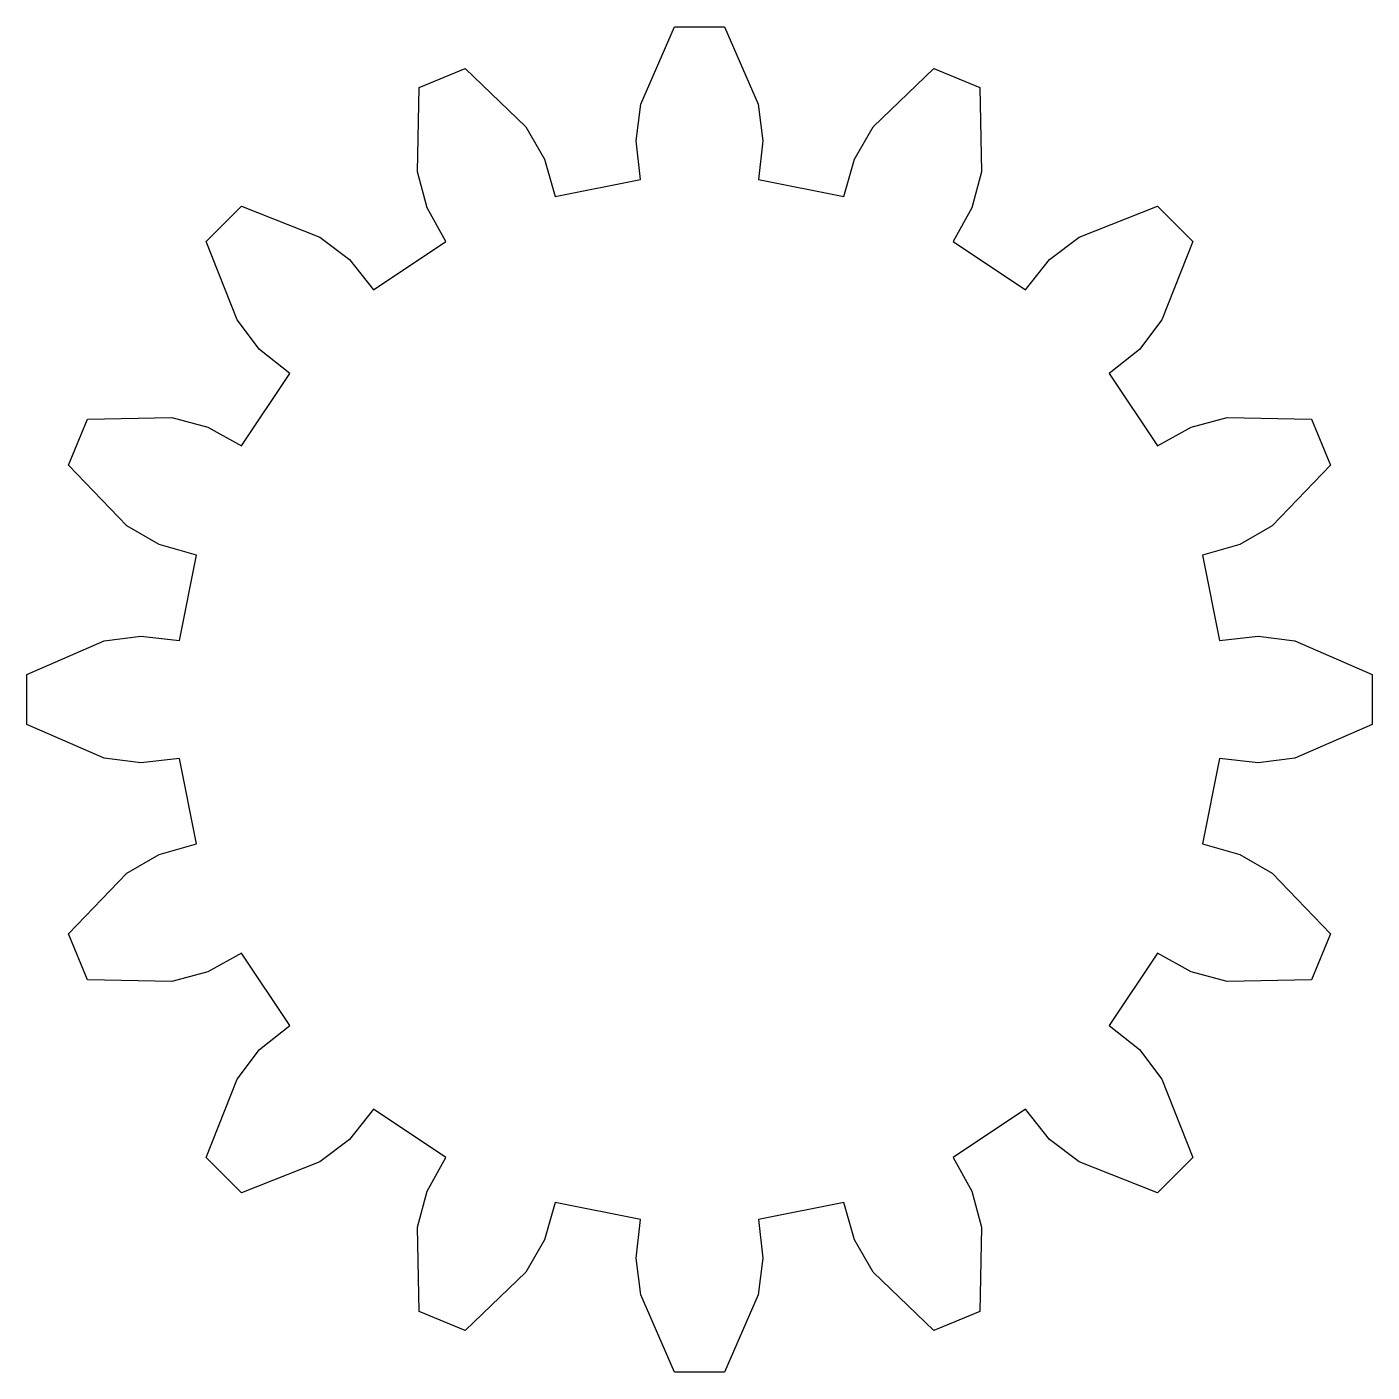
# Model space of a CAD drawing. Header units: metres. Extents: x -16.2 to 16.2, y 280.8 to 313.2.
import ezdxf

# ---------------------------------------------------------------- set-up
doc = ezdxf.new("R2010")
doc.units = ezdxf.units.M

msp = doc.modelspace()

# ---------------------------------------------------------------- linework, layer by layer
at = {"layer": '2', "color": 4}
for p, q in [((-1.408853, 311.30415), (-0.598029, 313.159196)), ((-0.598029, 313.159196), (0.598029, 313.159196)), ((0.598029, 313.159196), (1.408853, 311.30415)), ((-6.73608, 311.700108), (-5.631462, 312.157872)), ((-5.631462, 312.157872), (-4.172373, 310.754663)), ((4.172373, 310.754663), (5.631462, 312.157872)), ((5.631462, 312.157872), (6.73608, 311.700108)), ((-6.775591, 309.676292), (-6.73608, 311.700108)), ((6.73608, 311.700108), (6.775591, 309.676292)), ((-1.524, 310.42023), (-1.408853, 311.30415)), ((1.408853, 311.30415), (1.524, 310.42023)), ((-4.172373, 310.754663), (-3.727591, 309.981939)), ((3.727591, 309.981939), (4.172373, 310.754663)), ((-1.419013, 309.496516), (-1.524, 310.42023)), ((1.524, 310.42023), (1.419013, 309.496516)), ((-3.727591, 309.981939), (-3.471051, 309.088423)), ((3.471051, 309.088423), (3.727591, 309.981939)), ((-6.543887, 308.815514), (-6.775591, 309.676292)), ((6.775591, 309.676292), (6.543887, 308.815514)), ((-3.471051, 309.088423), (-1.419013, 309.496516)), ((1.419013, 309.496516), (3.471051, 309.088423)), ((-11.8491, 308.003561), (-11.003562, 308.849099)), ((-11.003562, 308.849099), (-9.118318, 308.110805)), ((-6.093178, 308.00215), (-6.543887, 308.815514)), ((6.543887, 308.815514), (6.093178, 308.00215)), ((9.118318, 308.110805), (11.003562, 308.849099)), ((11.003562, 308.849099), (11.8491, 308.003561)), ((-11.110807, 306.118316), (-11.8491, 308.003561)), ((-9.118318, 308.110805), (-8.411916, 307.567245)), ((-7.832796, 306.839676), (-6.093178, 308.00215)), ((6.093178, 308.00215), (7.832796, 306.839676)), ((8.411916, 307.567245), (9.118318, 308.110805)), ((11.8491, 308.003561), (11.110807, 306.118316)), ((-8.411916, 307.567245), (-7.832796, 306.839676)), ((7.832796, 306.839676), (8.411916, 307.567245)), ((-10.567247, 305.411914), (-11.110807, 306.118316)), ((11.110807, 306.118316), (10.567247, 305.411914)), ((-9.839678, 304.832794), (-10.567247, 305.411914)), ((10.567247, 305.411914), (9.839678, 304.832794)), ((-11.002151, 303.093176), (-9.839678, 304.832794)), ((9.839678, 304.832794), (11.002151, 303.093176)), ((-15.157873, 302.631461), (-14.700109, 303.736079)), ((-14.700109, 303.736079), (-12.676293, 303.77559)), ((-12.676293, 303.77559), (-11.815516, 303.543885)), ((-11.815516, 303.543885), (-11.002151, 303.093176)), ((11.002151, 303.093176), (11.815516, 303.543885)), ((11.815516, 303.543885), (12.676293, 303.77559)), ((12.676293, 303.77559), (14.700109, 303.736079)), ((14.700109, 303.736079), (15.157873, 302.631461)), ((-13.754664, 301.172372), (-15.157873, 302.631461)), ((15.157873, 302.631461), (13.754664, 301.172372)), ((-12.98194, 300.72759), (-13.754664, 301.172372)), ((13.754664, 301.172372), (12.98194, 300.72759)), ((-12.088424, 300.47105), (-12.98194, 300.72759)), ((12.98194, 300.72759), (12.088424, 300.47105)), ((-12.496518, 298.419012), (-12.088424, 300.47105)), ((12.088424, 300.47105), (12.496518, 298.419012)), ((-16.159198, 297.598028), (-14.304151, 298.408852)), ((-14.304151, 298.408852), (-13.420231, 298.523999)), ((-13.420231, 298.523999), (-12.496518, 298.419012)), ((12.496518, 298.419012), (13.420231, 298.523999)), ((12.496518, 298.419012), (12.496518, 298.419012)), ((13.420231, 298.523999), (14.304151, 298.408852)), ((14.304151, 298.408852), (16.159198, 297.598028)), ((-16.159198, 296.40197), (-16.159198, 297.598028)), ((16.159198, 297.598028), (16.159198, 296.40197)), ((-14.304151, 295.591145), (-16.159198, 296.40197)), ((16.159198, 296.40197), (14.304151, 295.591145)), ((-13.420231, 295.475999), (-14.304151, 295.591145)), ((-12.496518, 295.580985), (-13.420231, 295.475999)), ((-12.088424, 293.528948), (-12.496518, 295.580985)), ((12.496518, 295.580985), (12.088424, 293.528948)), ((13.420231, 295.475999), (12.496518, 295.580985)), ((14.304151, 295.591145), (13.420231, 295.475999)), ((-12.98194, 293.272408), (-12.088424, 293.528948)), ((12.088424, 293.528948), (12.98194, 293.272408)), ((-13.754664, 292.827625), (-12.98194, 293.272408)), ((12.98194, 293.272408), (13.754664, 292.827625)), ((-15.157873, 291.368536), (-13.754664, 292.827625)), ((13.754664, 292.827625), (15.157873, 291.368536)), ((-14.700109, 290.263919), (-15.157873, 291.368536)), ((15.157873, 291.368536), (14.700109, 290.263919)), ((-11.002151, 290.906821), (-11.815516, 290.456112)), ((-9.839678, 289.167203), (-11.002151, 290.906821)), ((11.002151, 290.906821), (9.839678, 289.167203)), ((11.815516, 290.456112), (11.002151, 290.906821)), ((-12.676293, 290.224408), (-14.700109, 290.263919)), ((-11.815516, 290.456112), (-12.676293, 290.224408)), ((12.676293, 290.224408), (11.815516, 290.456112)), ((14.700109, 290.263919), (12.676293, 290.224408)), ((-10.567247, 288.588083), (-9.839678, 289.167203)), ((9.839678, 289.167203), (10.567247, 288.588083)), ((-11.110807, 287.881681), (-10.567247, 288.588083)), ((10.567247, 288.588083), (11.110807, 287.881681)), ((-11.8491, 285.996436), (-11.110807, 287.881681)), ((11.110807, 287.881681), (11.8491, 285.996436)), ((-7.832796, 287.160321), (-8.411916, 286.432752)), ((-6.093178, 285.997848), (-7.832796, 287.160321)), ((7.832796, 287.160321), (6.093178, 285.997848)), ((8.411916, 286.432752), (7.832796, 287.160321)), ((-8.411916, 286.432752), (-9.118318, 285.889192)), ((9.118318, 285.889192), (8.411916, 286.432752)), ((-11.003562, 285.150899), (-11.8491, 285.996436)), ((-9.118318, 285.889192), (-11.003562, 285.150899)), ((-6.543887, 285.184483), (-6.093178, 285.997848)), ((6.093178, 285.997848), (6.543887, 285.184483)), ((11.003562, 285.150899), (9.118318, 285.889192)), ((11.8491, 285.996436), (11.003562, 285.150899)), ((-6.775591, 284.323705), (-6.543887, 285.184483)), ((6.543887, 285.184483), (6.775591, 284.323705)), ((-3.471051, 284.911574), (-3.727591, 284.018059)), ((-1.419013, 284.503481), (-3.471051, 284.911574)), ((3.471051, 284.911574), (1.419013, 284.503481)), ((3.727591, 284.018059), (3.471051, 284.911574)), ((-1.524, 283.579768), (-1.419013, 284.503481)), ((1.419013, 284.503481), (1.524, 283.579768)), ((-6.73608, 282.29989), (-6.775591, 284.323705)), ((6.775591, 284.323705), (6.73608, 282.29989)), ((-3.727591, 284.018059), (-4.172373, 283.245334)), ((4.172373, 283.245334), (3.727591, 284.018059)), ((-1.408853, 282.695848), (-1.524, 283.579768)), ((1.524, 283.579768), (1.408853, 282.695848)), ((-4.172373, 283.245334), (-5.631462, 281.842125)), ((5.631462, 281.842125), (4.172373, 283.245334)), ((-0.598029, 280.840801), (-1.408853, 282.695848)), ((1.408853, 282.695848), (0.598029, 280.840801)), ((-5.631462, 281.842125), (-6.73608, 282.29989)), ((6.73608, 282.29989), (5.631462, 281.842125)), ((0.598029, 280.840801), (-0.598029, 280.840801))]:
    msp.add_line(p, q, dxfattribs=at)

doc.saveas('drawing.dxf')
